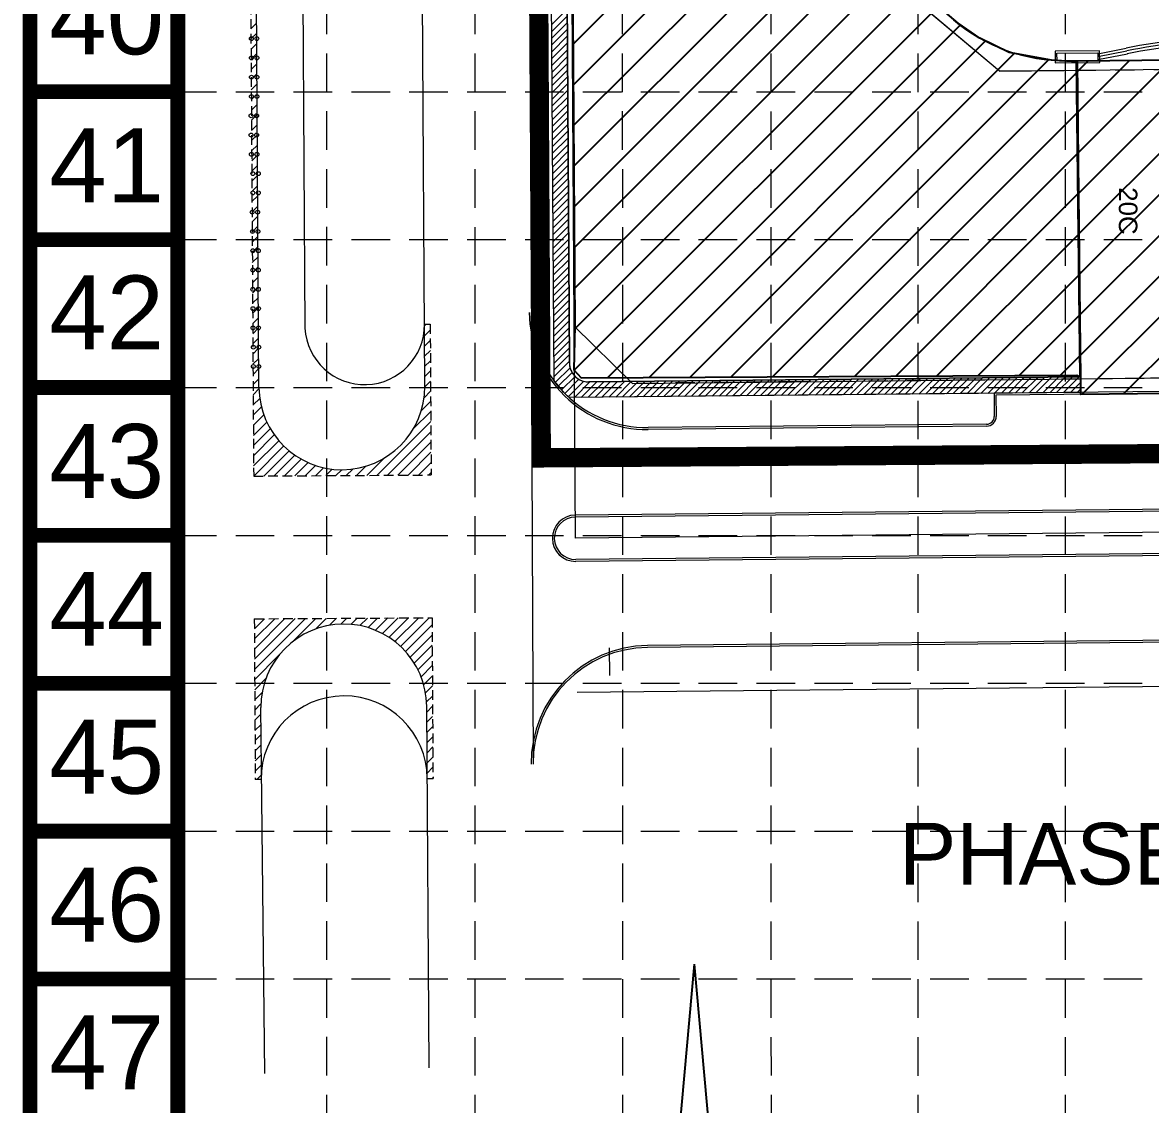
# Model space of a CAD drawing. Extents: x 2509062 to 2510599, y 7103311 to 7105769.
# Drawn here: x 2509061.9 to 2509354.3, y 7103932.4 to 7104212.9 of the extents above; entities that cross this region are included whole.
import ezdxf
from ezdxf.enums import TextEntityAlignment as Align

# ---------------------------------------------------------------- set-up
doc = ezdxf.new("R2010")
doc.units = 0
doc.header["$LTSCALE"] = 40
doc.header["$MEASUREMENT"] = 0
for name, pattern in [('DASHED', [0.75, 0.5, -0.25]), ('HIDDEN', [0.375, 0.25, -0.125]), ('HIDDEN2', [0.1875, 0.125, -0.0625]), ('PHANTOM2', [1.25, 0.625, -0.125, 0.125, -0.125, 0.125, -0.125]), ('XHO461C_PV$0$HIDDEN4', [0.0938, 0.0625, -0.0313])]:
    doc.linetypes.add(name, pattern=pattern)
for name, color, linetype in [('1 SODDED LOT', 2, 'Continuous'), ('BASE', 7, 'Continuous'), ('C-PHASE-LBL', 2, 'Continuous'), ('GRID', 254, 'DASHED'), ('LIMITS OF DISTURBANCE', 1, 'Continuous'), ('NARROW', 7, 'Continuous'), ('STORM', 5, 'Continuous'), ('XHO461B_PT$0$V-BNDY-E', 14, 'Continuous'), ('XHO461C_PT$0$V-BNDY-ALL-N', 6, 'Continuous'), ('XHO461C_PV$0$C-BUTTONS-N', 7, 'Continuous'), ('XHO461C_PV$0$C-DIM', 2, 'Continuous'), ('XHO461C_PV$0$C-RAOD-SAWCUT-HATCH-N', 6, 'Continuous'), ('XHO461C_PV$0$C-ROAD-BACK-EX', 12, 'Continuous'), ('XHO461C_PV$0$C-ROAD-FACE-EX', 12, 'Continuous'), ('XHO461C_PV$0$C-ROAD-SAWCUT-N', 6, 'XHO461C_PV$0$HIDDEN4'), ('XHO461C_PV$0$C-SIDEWALK-HATCH-N', 6, 'Continuous'), ('XHO461C_PV$0$C-SIDEWALK-N', 2, 'Continuous'), ('XHO461PT$0$V-AREA-PLIN', 31, 'Continuous'), ('XHO461PT$0$V-BNDY-ALL-N', 6, 'Continuous'), ('XHO461PT$0$V-BNDY-N-P1', 3, 'Continuous'), ('XHO461PT$0$V-PROP-SUBD-IDEN-N-P1', 7, 'Continuous'), ('XHO461PT$0$V-PROP-SUBD-N-P1', 14, 'HIDDEN2'), ('XHO461PT$0$V-RWAY-FUT-N', 12, 'Continuous'), ('XHO461PT$0$V-RWAY-LINE-N-P1', 6, 'PHANTOM2')]:
    doc.layers.add(name, color=color, linetype=linetype)
doc.styles.get("Standard").update_dxf_attribs({"font": 'ARIAL.TTF'})

# ---------------------------------------------------------------- blocks, each defined once
blk = doc.blocks.new('North Arrow')
at = {"layer": 'NARROW'}
for p, q in [((32.433, 3.058), (32.433, 4.631)), ((0, 0), (22.363, 2.002)), ((28.767, -2.092), (34.019, 2.32)), ((36.178, 2.333), (30.465, 2.333)), ((36.157, 2.32), (31.04, -2.092)), ((39.102, 0.007), (59.964, 2.109)), ((0, 0), (22.334, -2.022)), ((21.659, -0.048), (21.656, -0.048)), ((31.2, -0.048), (21.659, -0.048)), ((57.454, -0.048), (33.411, -0.048)), ((59.831, -2.142), (39.045, -0.008)), ((57.693, -0.027), (57.769, -0.013)), ((57.765, -0.05), (57.693, -0.027)), ((28.767, -2.092), (34.954, -2.092)), ((32.433, -4.262), (32.433, -2.801))]:
    blk.add_line(p, q, dxfattribs=at)
blk.add_lwpolyline([(22.365, -2.029), (22.586, -1.927, 0.091577), (22.866, -1.437, 0.048306), (23.034, -0.751), (23.074, -0.008), (23.014, 0.819, 0.048306), (22.866, 1.421, 0.091577), (22.586, 1.911), (22.365, 2.013), (22.144, 1.911, 0.091577), (21.863, 1.421, 0.048306), (21.715, 0.819), (21.656, -0.008), (21.715, -0.835, 0.048306), (21.863, -1.437, 0.091577), (22.144, -1.927)], format="xyb", close=True, dxfattribs=at)
for points in [[(57.456, -0.031), (57.44, 0.084, -0.066818), (57.675, 0.471, -0.03073), (58.009, 0.837), (58.522, 1.292), (59.073, 1.7, -0.03073), (59.5, 1.951, -0.066818), (59.928, 2.1), (60.037, 2.061)], [(60.037, 2.061), (60.053, 1.946, -0.066818), (59.818, 1.559, -0.03073), (59.434, 1.137), (58.971, 0.738), (58.42, 0.33, -0.03073), (57.993, 0.079, -0.036692), (57.762, -0.017)], [(57.456, -0.035), (57.44, -0.15, 0.066818), (57.675, -0.538, 0.03073), (58.009, -0.904), (58.522, -1.359), (59.073, -1.767, 0.03073), (59.5, -2.017, 0.066818), (59.928, -2.167), (60.037, -2.128)], [(60.037, -2.128), (60.053, -2.013, 0.066818), (59.818, -1.625, 0.03073), (59.434, -1.204), (58.971, -0.804), (58.42, -0.396, 0.03073), (57.993, -0.146, 0.036692), (57.762, -0.049)]]:
    blk.add_lwpolyline(points, format="xyb", dxfattribs=at)
for centre, start, end in [((30.465, 3.863), 178.8769, 270), ((34.954, -3.622), 358.8769, 90)]:
    blk.add_arc(centre, 1.53, start, end, dxfattribs=at)
for points in [[(23.019, 0.749), (21.855, 1.42), (22.868, 1.437), (22.145, 1.91)], [(22.868, 1.437), (22.145, 1.91), (22.586, 1.91), (22.355, 2.002)], [(31.046, -2.093), (36.152, 2.359), (28.747, -2.064), (34.013, 2.359)], [(59.447, 1.15), (59.003, 1.649), (59.617, 1.336), (59.276, 1.823)], [(59.617, 1.336), (59.276, 1.823), (59.81, 1.551), (59.493, 1.954)], [(59.81, 1.551), (59.493, 1.954), (59.931, 1.73), (59.695, 2.04)], [(59.931, 1.73), (59.695, 2.04), (60.053, 1.942), (59.931, 2.103)], [(60.053, 1.942), (59.931, 2.103), (60.036, 2.064)], [(23.065, -0.045), (21.716, 0.82), (23.019, 0.749), (21.855, 1.42)], [(58.26, 1.069), (58.73, 0.566), (58.518, 1.297), (59.049, 0.811)], [(58.518, 1.297), (59.049, 0.811), (58.696, 1.423), (59.261, 0.995)], [(59.264, 0.996), (58.694, 1.42), (59.447, 1.15), (59.003, 1.649)], [(23.027, -0.762), (21.67, -0.045), (23.065, -0.045), (21.716, 0.82)], [(57.682, 0.498), (58.07, 0.132), (57.838, 0.664), (58.295, 0.258)], [(57.838, 0.664), (58.295, 0.258), (58.029, 0.857), (58.518, 0.406)], [(58.029, 0.857), (58.518, 0.406), (58.26, 1.069), (58.73, 0.566)], [(57.444, 0.08), (57.695, -0.011), (57.498, 0.212), (57.771, -0.011)], [(57.45, -0.04), (57.689, -0.017), (57.444, 0.08), (57.695, -0.011)], [(57.498, 0.212), (57.771, -0.011), (57.6, 0.389), (57.94, 0.063)], [(57.6, 0.389), (57.94, 0.063), (57.682, 0.498), (58.07, 0.132)], [(22.868, -1.44), (21.725, -0.875), (23.027, -0.762), (21.67, -0.045)], [(57.437, -0.142), (57.689, -0.022), (57.45, -0.04), (57.689, -0.017)], [(57.457, -0.193), (57.695, -0.028), (57.437, -0.142), (57.689, -0.022)], [(57.526, -0.326), (57.764, -0.051), (57.457, -0.193), (57.695, -0.028)], [(57.634, -0.48), (57.901, -0.102), (57.526, -0.326), (57.764, -0.051)], [(57.784, -0.662), (58.091, -0.2), (57.634, -0.48), (57.901, -0.102)], [(57.975, -0.874), (58.336, -0.348), (57.784, -0.662), (58.091, -0.2)], [(58.241, -1.114), (58.614, -0.542), (57.975, -0.874), (58.336, -0.348)], [(58.614, -1.434), (58.927, -0.771), (58.241, -1.114), (58.614, -0.542)], [(22.578, -1.93), (21.863, -1.447), (22.868, -1.44), (21.725, -0.875)], [(58.914, -1.645), (59.2, -1.005), (58.614, -1.434), (58.927, -0.771)], [(59.118, -1.794), (59.57, -1.355), (58.918, -1.652), (59.2, -1.012)], [(59.537, -1.325), (59.414, -1.184), (59.208, -1.014)], [(22.363, -2.015), (22.145, -1.93), (22.578, -1.93), (21.863, -1.447)], [(59.348, -1.928), (59.813, -1.622), (59.118, -1.794), (59.57, -1.355)], [(59.583, -2.052), (59.928, -1.787), (59.348, -1.928), (59.813, -1.622)], [(59.783, -2.125), (60.046, -2.008), (59.583, -2.052), (59.928, -1.787)], [(59.923, -2.167), (60.038, -2.132), (59.783, -2.125), (60.046, -2.008)]]:
    blk.add_solid(points, dxfattribs=at)

msp = doc.modelspace()

# ---------------------------------------------------------------- hatches: boundary and pattern name
at = {"layer": '1 SODDED LOT', "linetype": 'Continuous'}
h = msp.add_hatch(dxfattribs=at)
h.set_pattern_fill('ANSI31', color=256, scale=60, style=0)
edge = h.paths.add_edge_path()
edge.add_line((2509336.11, 7104121.01), (2509335.09, 7104202.71))
edge.add_line((2509335.09, 7104202.71), (2509328.61, 7104203.13))
edge.add_line((2509328.61, 7104203.13), (2509317.71, 7104205.08))
edge.add_line((2509317.71, 7104205.08), (2509310.1, 7104208.78))
edge.add_line((2509310.1, 7104208.78), (2509304.45, 7104212.68))
edge.add_line((2509304.45, 7104212.68), (2509238.16, 7104268.83))
edge.add_arc((2509270.72, 7104298.63), 44.13, 182.233, 222.4658, ccw=False)
edge.add_line((2509226.62, 7104296.91), (2509220.41, 7105186.32))
edge.add_line((2509220.41, 7105186.32), (2509213.33, 7105186.32))
edge.add_line((2509213.33, 7105186.32), (2509198.45, 7105171.14))
edge.add_line((2509198.45, 7105171.14), (2509205.12, 7104134.33))
edge.add_line((2509205.12, 7104134.33), (2509204.87, 7104122.79))
edge.add_line((2509204.87, 7104122.79), (2509206.76, 7104120.78))
edge.add_line((2509206.76, 7104120.78), (2509335.21, 7104121.44))
edge.add_line((2509335.21, 7104121.44), (2509336.11, 7104121.01))

# ---------------------------------------------------------------- linework, layer by layer
for p, q in [((2509347.32, 7104116.58), (2509434.72, 7104203.97)), ((2509335.41, 7104200.13), (2509338.26, 7104202.98)), ((2509335.52, 7104189.63), (2509348.98, 7104203.09)), ((2509335.63, 7104179.13), (2509359.7, 7104203.2)), ((2509335.73, 7104168.63), (2509370.41, 7104203.31)), ((2509335.84, 7104158.13), (2509381.13, 7104203.42)), ((2509335.95, 7104147.63), (2509391.85, 7104203.53)), ((2509336.05, 7104137.13), (2509402.57, 7104203.64)), ((2509336.16, 7104126.63), (2509413.28, 7104203.75)), ((2509336.6, 7104116.47), (2509424, 7104203.86))]:
    msp.add_line(p, q, dxfattribs=at)
msp.add_lwpolyline([(2509336.11, 7104121.01), (2509335.09, 7104202.71), (2509328.61, 7104203.13), (2509317.71, 7104205.08), (2509310.1, 7104208.78), (2509304.45, 7104212.68), (2509238.16, 7104268.83, -0.177375), (2509226.62, 7104296.91), (2509220.41, 7105186.32), (2509213.33, 7105186.32), (2509198.45, 7105171.14), (2509205.12, 7104134.33), (2509204.87, 7104122.79), (2509206.76, 7104120.78), (2509335.21, 7104121.44)], format="xyb", close=True, dxfattribs=at)
msp.add_lwpolyline([(2509358.26, 7104116.69), (2509336.26, 7104116.46), (2509335.39, 7104202.95), (2509552.26, 7104205.19)], dxfattribs=at)
at = {"layer": 'BASE', "const_width": 3.83}
for points in [[(2510597.34, 7103313.16), (2510597.34, 7105766.73), (2509063.86, 7105766.73), (2509063.86, 7103313.16)], [(2510559.01, 7103351.49), (2510559.01, 7105728.4), (2509102.19, 7105728.4), (2509102.19, 7103351.49)]]:
    msp.add_lwpolyline(points, close=True, dxfattribs=at)
for points in [[(2509102.19, 7104194.91), (2509063.86, 7104194.91)], [(2509102.19, 7104156.57), (2509063.86, 7104156.57)], [(2509102.19, 7104118.24), (2509063.86, 7104118.24)], [(2509102.19, 7104079.9), (2509063.86, 7104079.9)], [(2509102.19, 7104041.56), (2509063.86, 7104041.56)], [(2509102.19, 7104003.22), (2509063.86, 7104003.22)], [(2509102.19, 7103964.89), (2509063.86, 7103964.89)]]:
    msp.add_lwpolyline(points, dxfattribs=at)
at = {"layer": 'GRID', "color": 252, "linetype": 'HIDDEN', "lineweight": 0}
for p, q in [((2509294.13, 7103504.82), (2509293.97, 7105727.08)), ((2509140.88, 7103504.85), (2509140.67, 7105726.96)), ((2509179.38, 7103504.84), (2509178.91, 7105726.94)), ((2509217.6, 7103504.84), (2509217.25, 7105726.84)), ((2509256.15, 7103504.83), (2509255.54, 7105726.78)), ((2509332.23, 7103504.82), (2509332.35, 7105727)), ((2509102.19, 7104194.91), (2510559.01, 7104194.91)), ((2509102.19, 7104156.57), (2510559.01, 7104156.57)), ((2509102.19, 7104118.24), (2510559.01, 7104118.24)), ((2509102.19, 7104079.9), (2510559.01, 7104079.9)), ((2509102.19, 7104041.56), (2510559.01, 7104041.56)), ((2509102.19, 7104003.22), (2510559.01, 7104003.22)), ((2509102.19, 7103964.89), (2510559.01, 7103964.89))]:
    msp.add_line(p, q, dxfattribs=at)
at = {"layer": 'LIMITS OF DISTURBANCE', "linetype": 'HIDDEN', "ltscale": 3, "const_width": 5}
msp.add_lwpolyline([(2510346.96, 7104107.84), (2509196.41, 7104099.99), (2509189.37, 7105338.21), (2510325.02, 7105349.1), (2510335.26, 7104307.47), (2510344.6, 7104260.31), (2510346.93, 7104123.52), (2510346.93, 7104123.52), (2510346.96, 7104107.84)], close=True, dxfattribs=at)
at = {"layer": 'STORM', "lineweight": 0}
for p, q in [((2509341.13, 7104205.52), (2509329.56, 7104205.4)), ((2509341.13, 7104205.52), (2509329.56, 7104205.4)), ((2509329.56, 7104205.4), (2509329.59, 7104202.4)), ((2509329.56, 7104205.4), (2509329.59, 7104202.4)), ((2509330.06, 7104204.9), (2509340.64, 7104205.01)), ((2509330.06, 7104204.9), (2509340.64, 7104205.01)), ((2509330.08, 7104202.9), (2509330.06, 7104204.9)), ((2509330.08, 7104202.9), (2509330.06, 7104204.9)), ((2509340.64, 7104204.77), (2509348.02, 7104206.24)), ((2509340.64, 7104204.77), (2509348.02, 7104206.24)), ((2509340.64, 7104205.01), (2509340.66, 7104203.01)), ((2509340.64, 7104205.01), (2509340.66, 7104203.01)), ((2509340.65, 7104204.01), (2509348.16, 7104205.5)), ((2509340.65, 7104204.01), (2509348.16, 7104205.5)), ((2509340.66, 7104203.25), (2509348.31, 7104204.77)), ((2509340.66, 7104203.25), (2509348.31, 7104204.77)), ((2509341.16, 7104202.52), (2509341.13, 7104205.52)), ((2509341.16, 7104202.52), (2509341.13, 7104205.52)), ((2509329.59, 7104202.4), (2509341.16, 7104202.52)), ((2509329.59, 7104202.4), (2509341.16, 7104202.52)), ((2509340.66, 7104203.01), (2509330.08, 7104202.9)), ((2509340.66, 7104203.01), (2509330.08, 7104202.9))]:
    msp.add_line(p, q, dxfattribs=at)
for radius in [150.75, 150.75, 150, 150, 149.25, 149.25]:
    msp.add_arc((2509377.39, 7104058.38), radius, 90.5865, 101.2366, dxfattribs=at)
at = {"layer": 'XHO461B_PT$0$V-BNDY-E', "color": 7, "lineweight": 0}
for p, q in [((2509205.27, 7104079.15), (2509197.38, 7105335.15)), ((2510333.58, 7104090.45), (2509205.27, 7104079.15))]:
    msp.add_line(p, q, dxfattribs=at)
at = {"layer": 'XHO461C_PT$0$V-BNDY-ALL-N', "color": 7, "lineweight": 0}
for p, q in [((2509205.27, 7104079.15), (2509197.38, 7105335.15)), ((2510333.58, 7104090.45), (2509205.27, 7104079.15))]:
    msp.add_line(p, q, dxfattribs=at)
at = {"layer": 'XHO461C_PV$0$C-BUTTONS-N', "color": 7, "lineweight": 0}
for centre in [(2509121.25, 7104208.69), (2509122.67, 7104208.7), (2509121.27, 7104203.69), (2509122.7, 7104203.69), (2509121.27, 7104198.69), (2509122.7, 7104198.69), (2509121.27, 7104193.69), (2509122.7, 7104193.69), (2509121.18, 7104188.69), (2509122.61, 7104188.69), (2509121.18, 7104183.69), (2509122.61, 7104183.69), (2509121.27, 7104178.69), (2509122.7, 7104178.69), (2509121.62, 7104173.69), (2509123.05, 7104173.69), (2509121.62, 7104168.69), (2509123.05, 7104168.69), (2509121.45, 7104163.69), (2509122.88, 7104163.69), (2509121.53, 7104158.69), (2509122.96, 7104158.69), (2509121.62, 7104153.69), (2509123.05, 7104153.69), (2509121.62, 7104148.69), (2509123.05, 7104148.69), (2509121.62, 7104143.69), (2509123.05, 7104143.69), (2509121.67, 7104138.69), (2509123.1, 7104138.69), (2509121.67, 7104133.69), (2509123.1, 7104133.69), (2509121.76, 7104128.69), (2509123.19, 7104128.69), (2509121.76, 7104123.69), (2509123.19, 7104123.69)]:
    msp.add_circle(centre, 0.5, dxfattribs=at)
at = {"layer": 'XHO461C_PV$0$C-DIM', "color": 7, "lineweight": 0}
msp.add_line((2509214, 7104050.74), (2509214.07, 7104043.54), dxfattribs=at)
at = {"layer": 'XHO461C_PV$0$C-RAOD-SAWCUT-HATCH-N', "color": 7, "lineweight": 0}
for p, q in [((2509123.2, 7104118.28), (2509115.32, 7105383.76)), ((2509166.2, 7104118.55), (2509158.32, 7105382.76)), ((2509121.12, 7104211.23), (2509122.62, 7104212.72)), ((2509121.14, 7104208.6), (2509122.63, 7104210.09)), ((2509121.16, 7104205.96), (2509122.65, 7104207.45)), ((2509121.17, 7104203.33), (2509122.66, 7104204.82)), ((2509121.19, 7104200.69), (2509122.68, 7104202.18)), ((2509121.21, 7104198.06), (2509122.7, 7104199.55)), ((2509121.22, 7104195.42), (2509122.71, 7104196.91)), ((2509121.24, 7104192.79), (2509122.73, 7104194.28)), ((2509121.26, 7104190.15), (2509122.75, 7104191.64)), ((2509121.27, 7104187.51), (2509122.76, 7104189.01)), ((2509121.29, 7104184.88), (2509122.78, 7104186.37)), ((2509121.31, 7104182.24), (2509122.8, 7104183.74)), ((2509121.32, 7104179.61), (2509122.81, 7104181.1)), ((2509121.34, 7104176.97), (2509122.83, 7104178.46)), ((2509121.35, 7104174.34), (2509122.85, 7104175.83)), ((2509121.37, 7104171.7), (2509122.86, 7104173.19)), ((2509121.39, 7104169.07), (2509122.88, 7104170.56)), ((2509121.4, 7104166.43), (2509122.89, 7104167.92)), ((2509121.42, 7104163.8), (2509122.91, 7104165.29)), ((2509121.44, 7104161.16), (2509122.93, 7104162.65)), ((2509121.45, 7104158.53), (2509122.94, 7104160.02)), ((2509121.47, 7104155.89), (2509122.96, 7104157.38)), ((2509121.49, 7104153.26), (2509122.98, 7104154.75)), ((2509121.5, 7104150.62), (2509122.99, 7104152.11)), ((2509121.52, 7104147.99), (2509123.01, 7104149.48)), ((2509121.54, 7104145.35), (2509123.03, 7104146.84)), ((2509121.55, 7104142.72), (2509123.04, 7104144.21)), ((2509121.57, 7104140.08), (2509123.06, 7104141.57)), ((2509121.58, 7104137.45), (2509123.08, 7104138.94)), ((2509121.6, 7104134.81), (2509123.09, 7104136.3)), ((2509166.11, 7104134.24), (2509166.54, 7104134.67)), ((2509121.62, 7104132.18), (2509123.11, 7104133.67)), ((2509121.63, 7104129.54), (2509123.12, 7104131.03)), ((2509166.12, 7104131.6), (2509167.61, 7104133.09)), ((2509121.65, 7104126.9), (2509123.14, 7104128.4)), ((2509166.14, 7104128.97), (2509167.63, 7104130.46)), ((2509121.67, 7104124.27), (2509123.16, 7104125.76)), ((2509166.15, 7104126.33), (2509167.65, 7104127.82)), ((2509166.17, 7104123.7), (2509167.66, 7104125.19)), ((2509121.68, 7104121.63), (2509123.17, 7104123.13)), ((2509166.19, 7104121.06), (2509167.68, 7104122.55)), ((2509121.7, 7104119), (2509123.19, 7104120.49)), ((2509166.2, 7104118.43), (2509167.69, 7104119.92)), ((2509121.72, 7104116.36), (2509123.21, 7104117.86)), ((2509166.02, 7104115.59), (2509167.71, 7104117.28)), ((2509121.73, 7104113.73), (2509123.41, 7104115.41)), ((2509165.29, 7104112.21), (2509167.73, 7104114.65)), ((2509121.75, 7104111.09), (2509123.85, 7104113.19)), ((2509121.77, 7104108.46), (2509124.46, 7104111.16)), ((2509163.22, 7104107.49), (2509167.74, 7104112.01)), ((2509121.78, 7104105.82), (2509125.24, 7104109.28)), ((2509121.8, 7104103.19), (2509126.15, 7104107.54)), ((2509153.85, 7104095.47), (2509167.76, 7104109.38)), ((2509121.81, 7104100.55), (2509127.2, 7104105.93)), ((2509156.52, 7104095.48), (2509167.78, 7104106.74)), ((2509121.83, 7104097.92), (2509128.36, 7104104.44)), ((2509121.85, 7104095.28), (2509129.64, 7104103.07)), ((2509124.5, 7104095.29), (2509131.03, 7104101.82)), ((2509159.19, 7104095.5), (2509167.79, 7104104.1)), ((2509127.17, 7104095.3), (2509132.55, 7104100.68)), ((2509129.84, 7104095.32), (2509134.18, 7104099.66)), ((2509132.51, 7104095.34), (2509135.95, 7104098.78)), ((2509151.19, 7104095.45), (2509155.63, 7104099.89)), ((2509161.86, 7104095.52), (2509167.81, 7104101.47)), ((2509164.53, 7104095.53), (2509167.83, 7104098.83)), ((2509135.18, 7104095.35), (2509137.86, 7104098.03)), ((2509137.84, 7104095.37), (2509139.92, 7104097.45)), ((2509140.51, 7104095.39), (2509142.19, 7104097.06)), ((2509143.18, 7104095.4), (2509144.69, 7104096.91)), ((2509145.85, 7104095.42), (2509147.53, 7104097.1)), ((2509148.52, 7104095.44), (2509150.91, 7104097.83)), ((2509167.19, 7104095.55), (2509167.84, 7104096.2)), ((2509122.02, 7104055.68), (2509124.62, 7104058.28)), ((2509122.04, 7104053.05), (2509127.29, 7104058.3)), ((2509122.06, 7104050.41), (2509129.96, 7104058.32)), ((2509122.07, 7104047.78), (2509132.63, 7104058.33)), ((2509122.09, 7104045.14), (2509135.3, 7104058.35)), ((2509131.83, 7104052.23), (2509137.97, 7104058.37)), ((2509137.86, 7104055.61), (2509140.63, 7104058.38)), ((2509141.49, 7104056.58), (2509143.3, 7104058.4)), ((2509144.45, 7104056.9), (2509145.97, 7104058.42)), ((2509147.04, 7104056.83), (2509148.64, 7104058.43)), ((2509149.37, 7104056.51), (2509151.31, 7104058.45)), ((2509151.49, 7104055.98), (2509153.98, 7104058.47)), ((2509153.44, 7104055.28), (2509156.64, 7104058.48)), ((2509155.24, 7104054.43), (2509159.31, 7104058.5)), ((2509156.92, 7104053.45), (2509161.98, 7104058.52)), ((2509158.46, 7104052.35), (2509164.65, 7104058.53)), ((2509159.89, 7104051.13), (2509167.32, 7104058.55)), ((2509161.21, 7104049.79), (2509168.09, 7104056.67)), ((2509162.4, 7104048.33), (2509168.11, 7104054.04)), ((2509163.48, 7104046.76), (2509168.12, 7104051.4)), ((2509122.11, 7104042.51), (2509128.4, 7104048.8)), ((2509164.43, 7104045.06), (2509168.14, 7104048.77)), ((2509165.25, 7104043.23), (2509168.15, 7104046.13)), ((2509165.92, 7104041.24), (2509168.17, 7104043.49)), ((2509122.12, 7104039.87), (2509125.02, 7104042.77)), ((2509166.41, 7104039.08), (2509168.19, 7104040.86)), ((2509122.14, 7104037.24), (2509124.05, 7104039.15)), ((2509166.68, 7104036.7), (2509168.2, 7104038.22)), ((2509122.16, 7104034.6), (2509123.73, 7104036.18)), ((2509124.73, 7103940.39), (2509123.72, 7104035.28)), ((2509167.3, 7103941.84), (2509166.72, 7104035.55)), ((2509166.73, 7104034.1), (2509168.22, 7104035.59)), ((2509122.17, 7104031.97), (2509123.73, 7104033.53)), ((2509166.75, 7104031.46), (2509168.24, 7104032.95)), ((2509122.19, 7104029.33), (2509123.75, 7104030.89)), ((2509166.76, 7104028.83), (2509168.25, 7104030.32)), ((2509122.2, 7104026.7), (2509123.77, 7104028.26)), ((2509122.22, 7104024.06), (2509123.78, 7104025.62)), ((2509166.78, 7104026.19), (2509168.27, 7104027.68)), ((2509122.24, 7104021.43), (2509123.8, 7104022.99)), ((2509166.8, 7104023.56), (2509168.29, 7104025.05)), ((2509122.25, 7104018.79), (2509123.81, 7104020.35)), ((2509166.81, 7104020.92), (2509168.3, 7104022.41)), ((2509166.83, 7104018.29), (2509168.32, 7104019.78)), ((2509122.7, 7104016.59), (2509123.83, 7104017.72)), ((2509168.09, 7104016.9), (2509168.34, 7104017.14))]:
    msp.add_line(p, q, dxfattribs=at)
for centre, start, end in [((2509144.7, 7104118.41), 180.3571, 0.3571), ((2509145.22, 7104035.41), 0.3571, 180.3571)]:
    msp.add_arc(centre, 21.5, start, end, dxfattribs=at)
at = {"layer": 'XHO461C_PV$0$C-ROAD-BACK-EX', "color": 7, "lineweight": 0}
for p, q in [((2509134.15, 7104293.89), (2509135.14, 7104133.64)), ((2509193.79, 7104137.65), (2509194.27, 7104020.62)), ((2509358.75, 7104117.19), (2509313.75, 7104116.74)), ((2509313.75, 7104116.74), (2509313.81, 7104110.74)), ((2509311.83, 7104108.72), (2509224.09, 7104107.84)), ((2509715.55, 7104089.77), (2509205.21, 7104084.65)), ((2509715.6, 7104078.77), (2509205.32, 7104073.65)), ((2510333.95, 7104061.95), (2509223.97, 7104050.84))]:
    msp.add_line(p, q, dxfattribs=at)
for centre, radius, start, end in [((2509223.79, 7104137.84), 30, 180.3695, 270.5748), ((2509150.62, 7104134.48), 15.5, 183.1036, 0.6754), ((2509311.81, 7104110.72), 2, 270.5748, 0.5865), ((2509205.27, 7104079.15), 5.5, 90.5737, 270.5737), ((2509224.27, 7104020.84), 30, 90.5737, 180.4201), ((2509145.3, 7104016.74), 21.54, 0.3962, 180.3962)]:
    msp.add_arc(centre, radius, start, end, dxfattribs=at)
at = {"layer": 'XHO461C_PV$0$C-ROAD-FACE-EX', "color": 7, "lineweight": 0}
for p, q in [((2509332.73, 7104202.93), (2509552.27, 7104205.18)), ((2509358.26, 7104116.69), (2509314.26, 7104116.25)), ((2509314.26, 7104116.25), (2509314.31, 7104110.75)), ((2509311.84, 7104108.22), (2509224.1, 7104107.34)), ((2509715.55, 7104090.27), (2509205.21, 7104085.15)), ((2509715.61, 7104078.27), (2509205.33, 7104073.15)), ((2510333.94, 7104062.45), (2509223.97, 7104051.34))]:
    msp.add_line(p, q, dxfattribs=at)
for centre, radius, start, end in [((2509332.27, 7104247.93), 45, 229.8877, 270.5865), ((2509223.79, 7104137.84), 30.5, 180.3695, 270.5748), ((2509311.81, 7104110.72), 2.5, 270.5748, 0.5865), ((2509205.27, 7104079.15), 6, 90.5737, 270.5737), ((2509224.27, 7104020.84), 30.5, 90.5737, 180.4201)]:
    msp.add_arc(centre, radius, start, end, dxfattribs=at)
at = {"layer": 'XHO461C_PV$0$C-ROAD-SAWCUT-N', "color": 7, "lineweight": 0}
for p, q in [((2509119.99, 7104393.8), (2509121.85, 7104095.27)), ((2509166.1, 7104134.67), (2509167.6, 7104134.67)), ((2509167.6, 7104134.67), (2509167.85, 7104095.56)), ((2509121.85, 7104095.27), (2509167.85, 7104095.56)), ((2509122.01, 7104058.27), (2509168.08, 7104058.55)), ((2509122.01, 7104058.27), (2509122.27, 7104016.58)), ((2509168.08, 7104058.55), (2509168.34, 7104016.9)), ((2509166.84, 7104016.89), (2509168.34, 7104016.9)), ((2509123.84, 7104016.59), (2509122.27, 7104016.58))]:
    msp.add_line(p, q, dxfattribs=at)
at = {"layer": 'XHO461C_PV$0$C-SIDEWALK-HATCH-N', "color": 7, "lineweight": 0}
for p, q in [((2509197.02, 7105191.05), (2509203.67, 7104124.66)), ((2509199.7, 7104119.97), (2509193.05, 7105186.67)), ((2509199.12, 7104212.33), (2509203.09, 7104216.3)), ((2509199.13, 7104210.57), (2509203.11, 7104214.55)), ((2509199.14, 7104208.82), (2509203.12, 7104212.79)), ((2509199.15, 7104207.06), (2509203.13, 7104211.03)), ((2509199.16, 7104205.3), (2509203.14, 7104209.28)), ((2509199.17, 7104203.54), (2509203.15, 7104207.52)), ((2509199.19, 7104201.79), (2509203.16, 7104205.76)), ((2509199.2, 7104200.03), (2509203.17, 7104204.01)), ((2509199.21, 7104198.27), (2509203.18, 7104202.25)), ((2509199.22, 7104196.52), (2509203.19, 7104200.49)), ((2509199.23, 7104194.76), (2509203.2, 7104198.74)), ((2509199.24, 7104193), (2509203.22, 7104196.98)), ((2509199.25, 7104191.25), (2509203.23, 7104195.22)), ((2509199.26, 7104189.49), (2509203.24, 7104193.47)), ((2509199.27, 7104187.73), (2509203.25, 7104191.71)), ((2509199.28, 7104185.98), (2509203.26, 7104189.95)), ((2509199.29, 7104184.22), (2509203.27, 7104188.2)), ((2509199.31, 7104182.46), (2509203.28, 7104186.44)), ((2509199.32, 7104180.71), (2509203.29, 7104184.68)), ((2509199.33, 7104178.95), (2509203.3, 7104182.92)), ((2509199.34, 7104177.19), (2509203.31, 7104181.17)), ((2509199.35, 7104175.44), (2509203.32, 7104179.41)), ((2509199.36, 7104173.68), (2509203.34, 7104177.65)), ((2509199.37, 7104171.92), (2509203.35, 7104175.9)), ((2509199.38, 7104170.17), (2509203.36, 7104174.14)), ((2509199.39, 7104168.41), (2509203.37, 7104172.38)), ((2509199.4, 7104166.65), (2509203.38, 7104170.63)), ((2509199.42, 7104164.89), (2509203.39, 7104168.87)), ((2509199.43, 7104163.14), (2509203.4, 7104167.11)), ((2509199.44, 7104161.38), (2509203.41, 7104165.36)), ((2509199.45, 7104159.62), (2509203.42, 7104163.6)), ((2509199.46, 7104157.87), (2509203.43, 7104161.84)), ((2509199.47, 7104156.11), (2509203.45, 7104160.09)), ((2509199.48, 7104154.35), (2509203.46, 7104158.33)), ((2509199.49, 7104152.6), (2509203.47, 7104156.57)), ((2509199.5, 7104150.84), (2509203.48, 7104154.82)), ((2509199.51, 7104149.08), (2509203.49, 7104153.06)), ((2509199.52, 7104147.33), (2509203.5, 7104151.3)), ((2509199.54, 7104145.57), (2509203.51, 7104149.55)), ((2509199.55, 7104143.81), (2509203.52, 7104147.79)), ((2509199.56, 7104142.06), (2509203.53, 7104146.03)), ((2509199.57, 7104140.3), (2509203.54, 7104144.27)), ((2509199.58, 7104138.54), (2509203.55, 7104142.52)), ((2509199.59, 7104136.79), (2509203.57, 7104140.76)), ((2509199.6, 7104135.03), (2509203.58, 7104139)), ((2509199.61, 7104133.27), (2509203.59, 7104137.25)), ((2509199.62, 7104131.52), (2509203.6, 7104135.49)), ((2509199.63, 7104129.76), (2509203.61, 7104133.73)), ((2509199.65, 7104128), (2509203.62, 7104131.98)), ((2509199.66, 7104126.24), (2509203.63, 7104130.22)), ((2509199.67, 7104124.49), (2509203.64, 7104128.46)), ((2509199.68, 7104122.73), (2509203.65, 7104126.71)), ((2509199.69, 7104120.97), (2509203.66, 7104124.95)), ((2509200.02, 7104119.54), (2509203.85, 7104123.36)), ((2509200.81, 7104118.56), (2509204.38, 7104122.13)), ((2509203.67, 7104124.66), (2509203.73, 7104123.89)), ((2509203.73, 7104123.89), (2509203.84, 7104123.39)), ((2509203.84, 7104123.39), (2509203.94, 7104123.06)), ((2509203.94, 7104123.06), (2509204.09, 7104122.68)), ((2509204.09, 7104122.68), (2509204.28, 7104122.29)), ((2509204.28, 7104122.29), (2509204.51, 7104121.91)), ((2509199.87, 7104119.74), (2509199.7, 7104119.97)), ((2509200.16, 7104119.36), (2509199.87, 7104119.74)), ((2509200.42, 7104119.03), (2509200.16, 7104119.36)), ((2509201.63, 7104117.62), (2509205.15, 7104121.13)), ((2509202.5, 7104116.71), (2509206.15, 7104120.37)), ((2509203.4, 7104115.84), (2509207.41, 7104119.86)), ((2509204.51, 7104121.91), (2509204.68, 7104121.68)), ((2509204.68, 7104121.68), (2509204.95, 7104121.35)), ((2509204.95, 7104121.35), (2509205.17, 7104121.12)), ((2509204.97, 7104115.65), (2509209.01, 7104119.69)), ((2509205.17, 7104121.12), (2509205.38, 7104120.92)), ((2509205.38, 7104120.92), (2509205.8, 7104120.6)), ((2509205.8, 7104120.6), (2509206.17, 7104120.36)), ((2509206.17, 7104120.36), (2509206.41, 7104120.23)), ((2509206.41, 7104120.23), (2509206.77, 7104120.06)), ((2509206.76, 7104115.67), (2509210.8, 7104119.71)), ((2509206.77, 7104120.06), (2509207.19, 7104119.91)), ((2509207.19, 7104119.91), (2509207.7, 7104119.78)), ((2509207.7, 7104119.78), (2509208.01, 7104119.73)), ((2509208.01, 7104119.73), (2509208.37, 7104119.7)), ((2509208.37, 7104119.7), (2509208.72, 7104119.69)), ((2509208.54, 7104115.69), (2509212.58, 7104119.73)), ((2509208.72, 7104119.69), (2509336.21, 7104120.97)), ((2509210.33, 7104115.71), (2509214.37, 7104119.75)), ((2509212.12, 7104115.72), (2509216.16, 7104119.76)), ((2509213.9, 7104115.74), (2509217.94, 7104119.78)), ((2509215.69, 7104115.76), (2509219.73, 7104119.8)), ((2509217.47, 7104115.78), (2509221.51, 7104119.82)), ((2509219.26, 7104115.79), (2509223.3, 7104119.84)), ((2509221.04, 7104115.81), (2509225.08, 7104119.85)), ((2509222.83, 7104115.83), (2509226.87, 7104119.87)), ((2509224.61, 7104115.85), (2509228.66, 7104119.89)), ((2509226.4, 7104115.87), (2509230.44, 7104119.91)), ((2509228.19, 7104115.88), (2509232.23, 7104119.92)), ((2509229.97, 7104115.9), (2509234.01, 7104119.94)), ((2509231.76, 7104115.92), (2509235.8, 7104119.96)), ((2509233.54, 7104115.94), (2509237.58, 7104119.98)), ((2509235.33, 7104115.96), (2509239.37, 7104120)), ((2509237.11, 7104115.97), (2509241.16, 7104120.01)), ((2509238.9, 7104115.99), (2509242.94, 7104120.03)), ((2509240.69, 7104116.01), (2509244.73, 7104120.05)), ((2509242.47, 7104116.03), (2509246.51, 7104120.07)), ((2509244.26, 7104116.05), (2509248.3, 7104120.09)), ((2509246.04, 7104116.06), (2509250.08, 7104120.1)), ((2509247.83, 7104116.08), (2509251.87, 7104120.12)), ((2509249.61, 7104116.1), (2509253.65, 7104120.14)), ((2509251.4, 7104116.12), (2509255.44, 7104120.16)), ((2509253.19, 7104116.13), (2509257.23, 7104120.18)), ((2509254.97, 7104116.15), (2509259.01, 7104120.19)), ((2509256.76, 7104116.17), (2509260.8, 7104120.21)), ((2509258.54, 7104116.19), (2509262.58, 7104120.23)), ((2509260.33, 7104116.21), (2509264.37, 7104120.25)), ((2509262.11, 7104116.22), (2509266.15, 7104120.26)), ((2509263.9, 7104116.24), (2509267.94, 7104120.28)), ((2509265.68, 7104116.26), (2509269.73, 7104120.3)), ((2509267.47, 7104116.28), (2509271.51, 7104120.32)), ((2509269.26, 7104116.3), (2509273.3, 7104120.34)), ((2509271.04, 7104116.31), (2509275.08, 7104120.35)), ((2509272.83, 7104116.33), (2509276.87, 7104120.37)), ((2509274.61, 7104116.35), (2509278.65, 7104120.39)), ((2509276.4, 7104116.37), (2509280.44, 7104120.41)), ((2509278.18, 7104116.38), (2509282.23, 7104120.43)), ((2509279.97, 7104116.4), (2509284.01, 7104120.44)), ((2509281.76, 7104116.42), (2509285.8, 7104120.46)), ((2509283.54, 7104116.44), (2509287.58, 7104120.48)), ((2509285.33, 7104116.46), (2509289.37, 7104120.5)), ((2509287.11, 7104116.47), (2509291.15, 7104120.51)), ((2509288.9, 7104116.49), (2509292.94, 7104120.53)), ((2509290.68, 7104116.51), (2509294.72, 7104120.55)), ((2509292.47, 7104116.53), (2509296.51, 7104120.57)), ((2509294.26, 7104116.55), (2509298.3, 7104120.59)), ((2509296.04, 7104116.56), (2509300.08, 7104120.6)), ((2509297.83, 7104116.58), (2509301.87, 7104120.62)), ((2509299.61, 7104116.6), (2509303.65, 7104120.64)), ((2509301.4, 7104116.62), (2509305.44, 7104120.66)), ((2509303.18, 7104116.64), (2509307.22, 7104120.68)), ((2509304.97, 7104116.65), (2509309.01, 7104120.69)), ((2509306.75, 7104116.67), (2509310.8, 7104120.71)), ((2509308.54, 7104116.69), (2509312.58, 7104120.73)), ((2509310.33, 7104116.71), (2509314.37, 7104120.75)), ((2509312.11, 7104116.72), (2509316.15, 7104120.77)), ((2509313.9, 7104116.74), (2509317.94, 7104120.78)), ((2509315.68, 7104116.76), (2509319.72, 7104120.8)), ((2509317.47, 7104116.78), (2509321.51, 7104120.82)), ((2509319.25, 7104116.8), (2509323.3, 7104120.84)), ((2509321.04, 7104116.81), (2509325.08, 7104120.85)), ((2509322.83, 7104116.83), (2509326.87, 7104120.87)), ((2509324.61, 7104116.85), (2509328.65, 7104120.89)), ((2509326.4, 7104116.87), (2509330.44, 7104120.91)), ((2509328.18, 7104116.89), (2509332.22, 7104120.93)), ((2509329.97, 7104116.9), (2509334.01, 7104120.94)), ((2509331.75, 7104116.92), (2509335.79, 7104120.96)), ((2509333.54, 7104116.94), (2509336.22, 7104119.62)), ((2509336.21, 7104120.97), (2509336.25, 7104116.97)), ((2509200.83, 7104118.53), (2509200.42, 7104119.03)), ((2509201.2, 7104118.1), (2509200.83, 7104118.53)), ((2509201.78, 7104117.46), (2509201.2, 7104118.1)), ((2509202.17, 7104117.05), (2509201.78, 7104117.46)), ((2509202.61, 7104116.6), (2509202.17, 7104117.05)), ((2509203.11, 7104116.11), (2509202.61, 7104116.6)), ((2509336.25, 7104116.97), (2509203.62, 7104115.64)), ((2509335.33, 7104116.96), (2509336.24, 7104117.87)), ((2509203.62, 7104115.64), (2509203.11, 7104116.11))]:
    msp.add_line(p, q, dxfattribs=at)
at = {"layer": 'XHO461C_PV$0$C-SIDEWALK-N', "color": 7, "lineweight": 0}
for p, q in [((2509203.67, 7104124.66), (2509197.02, 7105191.05)), ((2509199.7, 7104119.97), (2509193.05, 7105186.67)), ((2509336.21, 7104120.97), (2509208.72, 7104119.69)), ((2509336.21, 7104120.97), (2509336.25, 7104116.97)), ((2509313.75, 7104116.74), (2509203.62, 7104115.64))]:
    msp.add_line(p, q, dxfattribs=at)
msp.add_arc((2509208.67, 7104124.69), 5, 180.3571, 270.5737, dxfattribs=at)
at = {"layer": 'XHO461PT$0$V-AREA-PLIN', "color": 7, "lineweight": 0}
for p, q in [((2509198.41, 7105171.11), (2509204.92, 7104134.15)), ((2509315.14, 7104200.25), (2509224.03, 7104277)), ((2509335.4, 7104200.46), (2509315.14, 7104200.25)), ((2509362.9, 7104200.74), (2509335.4, 7104200.46)), ((2509335.4, 7104200.46), (2509336.22, 7104120.46)), ((2509336.22, 7104120.46), (2509335.4, 7104200.46)), ((2509204.92, 7104134.15), (2509220.02, 7104119.3)), ((2509220.02, 7104119.3), (2509336.22, 7104120.46)), ((2509336.22, 7104120.46), (2509363.71, 7104120.74))]:
    msp.add_line(p, q, dxfattribs=at)
at = {"layer": 'XHO461PT$0$V-BNDY-ALL-N', "color": 7, "lineweight": 0}
for p, q in [((2509205.27, 7104079.15), (2509197.38, 7105335.15)), ((2510333.58, 7104090.45), (2509205.27, 7104079.15))]:
    msp.add_line(p, q, dxfattribs=at)
at = {"layer": 'XHO461PT$0$V-BNDY-N-P1', "color": 7, "lineweight": 0}
for p, q in [((2509205.27, 7104079.15), (2509197.93, 7105249.1)), ((2510333.58, 7104090.45), (2509205.27, 7104079.15))]:
    msp.add_line(p, q, dxfattribs=at)
at = {"layer": 'XHO461PT$0$V-PROP-SUBD-N-P1', "color": 7, "lineweight": 0}
msp.add_line((2509336.22, 7104120.46), (2509335.4, 7104200.46), dxfattribs=at)
at = {"layer": 'XHO461PT$0$V-RWAY-FUT-N', "color": 7, "lineweight": 0}
msp.add_line((2510333.98, 7104050.45), (2509205.67, 7104039.15), dxfattribs=at)
at = {"layer": 'XHO461PT$0$V-RWAY-LINE-N-P1', "color": 7, "lineweight": 0}
for p, q in [((2509315.14, 7104200.25), (2509224.03, 7104277)), ((2509315.14, 7104200.25), (2509720.38, 7104204.4)), ((2509220.02, 7104119.3), (2509204.92, 7104134.15)), ((2509716.2, 7104124.27), (2509220.02, 7104119.3))]:
    msp.add_line(p, q, dxfattribs=at)

# ---------------------------------------------------------------- block references
at = {"layer": 'BASE', "xscale": 4.845000000204891, "yscale": 4.845000000204891, "zscale": 4.845000000003711, "rotation": 270}
msp.add_blockref('North Arrow', (2509236.02, 7103968.74), dxfattribs=at)

# ---------------------------------------------------------------- texts
at = {"layer": 'BASE'}
for s, p in [('40', (2509083.76, 7104214.2)), ('41', (2509083.76, 7104175.86)), ('42', (2509083.72, 7104137.69)), ('43', (2509083.76, 7104099.19)), ('44', (2509083.76, 7104060.85)), ('45', (2509083.76, 7104022.51)), ('46', (2509083.76, 7103984.17)), ('47', (2509083.76, 7103945.84))]:
    msp.add_text(s, height=19.169, dxfattribs=at).set_placement(p, align=Align.MIDDLE_CENTER)
at = {"layer": 'C-PHASE-LBL', "color": 7, "lineweight": 0}
msp.add_text('PHASE 1', height=16, dxfattribs=at).set_placement((2509289.09, 7103989.37))
at = {"layer": 'XHO461PT$0$V-PROP-SUBD-IDEN-N-P1', "lineweight": 0}
msp.add_text('20C', height=4.8, rotation=270, dxfattribs=at).set_placement((2509348.51, 7104164.01), align=Align.MIDDLE)

doc.saveas('drawing.dxf')
